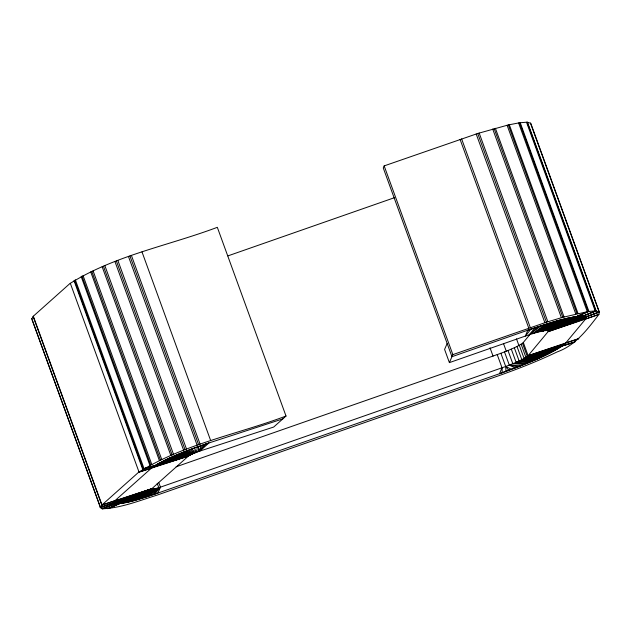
<?xml version="1.0" encoding="UTF-8"?>
<svg xmlns="http://www.w3.org/2000/svg" width="631" height="631" viewBox="0 0 631 631"><rect width="100%" height="100%" fill="white"/><g stroke="black" fill="none" stroke-linecap="round" stroke-linejoin="round"><path stroke-width="0.95" d="M191.193 449.217L196.888 452.119L197.124 447.032M204.547 444.437L198.379 451.583L198.623 446.496M598.795 314.553L599.45 311.951L595.869 310.909L588.258 311.493L562.828 317.298L546.43 322.204L452.861 354.622L449.39 362.62L525.3 336.094A26.289 3.068 -20 0 1 548.055 331.693L598.795 314.553C587.303 329.532 575.661 345.26 557.205 351.901C538.156 361.042 518.461 368.741 498.561 375.8L156.993 495.154C139.088 500.691 121.152 508.073 102.23 508.807L100.242 507.545L102.009 504.926L138.481 472.374C183.305 444.161 237.067 434.451 286.017 416.042L217.324 227.318C168.374 245.727 114.613 255.445 69.796 283.65L33.325 316.202L31.771 318.963M158.854 482.754L160.455 487.156L157.892 493.079C143.56 497.039 128.89 504.445 113.825 503.286L113.659 502.252L114.937 500.714L151.408 468.163C168.824 456.363 189.3 449.99 208.964 442.954L282.822 418.889M530.45 123.14L599.135 311.864L586.183 316.849L599.395 312.179L530.758 123.226L527.177 122.193L519.565 122.769L508.341 124.938L477.738 133.48L384.169 165.898L383.269 167.972L451.962 356.696L527.863 330.171C546.635 324.649 565.573 315.973 585.41 316.352L586.388 317.361L585.639 319.002L565.707 342.996C546.241 357.816 521.987 364.868 499.46 373.726L157.892 493.079A50.551 5.9 -20 0 1 114.937 500.714L101.82 505.21L33.127 316.494M447.15 343.485L444.587 349.408L449.39 362.62M578.856 338.555L528.123 355.695A26.289 3.068 -20 0 1 502.024 367.794L499.46 373.726A66.728 7.785 -20 0 0 565.707 342.996L578.493 338.863M198.379 451.583L201.604 445.431M530.979 329.114L525.3 336.094L527.863 330.171A66.728 7.785 -20 0 1 585.639 319.002L598.851 314.325M541.138 325.746L529.346 334.73L535.025 327.749M152.978 494.743L158.823 487.708L157.214 483.307M154.619 494.191L160.455 487.156L502.024 367.794L497.212 354.59A26.289 3.068 -20 0 0 523.312 342.483L530.166 334.233M523.312 342.483L528.123 355.695L548.055 331.693L585.868 318.505M206.021 443.94L199.846 451.086A10.112 1.183 -20 0 0 188.338 456.134L138.481 472.374M529.346 334.73L538.14 326.692M149.705 495.848L158.823 487.708L146.566 496.834M286.017 416.042L273.704 427.029L199.846 451.086L208.964 442.954A50.551 5.9 -20 0 0 151.408 468.163L139.001 472.004L70.309 283.28M550.808 322.772L533.234 333.499L545.026 324.523M144.996 497.323L157.253 488.205L138.954 499.137M533.234 333.499L548.023 323.577M141.857 498.309L157.253 488.205M559.744 320.264L536.863 332.45L554.436 321.723M137.503 499.547L155.802 488.615L132.021 501.03M536.863 332.45L557.228 320.911M134.6 500.383L155.802 488.615M567.679 318.3L540.128 331.606L563.01 319.42M130.727 501.353L154.508 488.946L125.971 502.457M540.128 331.606L565.518 318.773M128.148 502.008L154.508 488.946M574.415 316.928L542.944 330.991L570.495 317.685M124.875 502.686L153.42 489.167L120.986 503.38M542.944 330.991L572.656 317.212M520.228 122.722L588.92 311.446L576.947 316.47L587.272 311.682L518.579 122.958M108.84 508.468L119.511 503.617L107.246 508.665M122.698 503.136L153.42 489.167M579.755 316.186L545.223 330.62L576.695 316.557M576.947 316.47L588.258 311.493L519.565 122.769M120.127 503.499L152.56 489.285L117.216 503.759M107.862 508.641L119.511 503.617M545.223 330.62L578.453 316.273M118.415 503.735L152.56 489.285M527.492 122.28L596.185 311.004L583.225 315.997L595.207 310.965L526.514 122.24M583.557 316.092L546.919 330.51L581.443 316.068M102.845 508.791L115.11 503.751L102.017 508.673M116.617 503.767L151.961 489.301L114.787 503.585M546.919 330.51L582.744 315.981M583.225 315.997L595.869 310.909L527.177 122.193M115.426 503.79L151.961 489.301M585.71 316.659L547.968 330.652L584.606 316.241M102.23 508.807L115.11 503.751M114.463 503.491L151.645 489.199L113.761 502.875M547.968 330.652L585.41 316.352M31.747 318.537L100.432 507.261L113.556 502.765L100.455 507.687L32.102 319.885M113.825 503.286L151.645 489.199M586.16 317.858L548.355 331.054L586.096 317.054M586.183 316.849L599.45 311.951M113.722 502.67L151.614 488.993L114.172 501.637M548.355 331.054L586.388 317.361M100.242 507.545L113.556 502.765M227.878 255.902L394.47 197.684M176.128 466.79L497.212 354.59M113.659 502.252L151.614 488.993M114.424 501.329L151.866 488.686A10.112 1.183 -20 0 0 160.455 487.156M528.123 355.695L565.06 343.587M564.232 344.36L527.287 356.46L522.484 343.248M574.068 342.491L562.284 345.914L575.07 341.781M563.593 344.952L527.287 356.46L562.552 345.67M152.82 467.098L188.811 455.779L143.213 468.999L74.521 280.274M152.347 467.453L188.338 456.134L151.866 488.686L102.009 504.926L33.325 316.202M562.284 345.914L574.707 342.089M561.204 346.6L525.938 357.398L521.127 344.187M153.759 466.388L188.811 455.779M560.162 347.318L525.938 357.398L558.75 348.146M155.818 465.126L189.489 455.353L158.957 463.335M556.913 349.227L524.101 358.471L519.289 345.26M157.19 464.282L189.489 455.353M555.501 350.055L524.101 358.471L553.742 350.97M159.84 462.854L190.381 454.88L163.737 460.867M551.455 352.169L521.813 359.67L517.002 346.458M161.615 461.908L190.381 454.88M549.688 353.092L521.813 359.67L547.629 354.086M164.801 460.354L191.438 454.359L169.345 458.216M544.939 355.379L519.124 360.964L514.32 347.752M166.923 459.313L191.438 454.359M542.873 356.373L519.124 360.964L540.546 357.414M170.559 457.664L192.652 453.815L175.655 455.432M537.525 358.771L516.103 362.32L511.291 349.109M172.989 456.568L192.652 453.815M535.198 359.812L516.103 362.32L532.659 360.885M176.988 454.864L193.985 453.247L182.501 452.593M529.362 362.281L512.806 363.708L507.994 350.497M179.654 453.736L193.985 453.247M526.83 363.346L512.806 363.708L524.14 364.426M183.921 452.025L195.413 452.679L189.718 449.769M520.638 365.822L509.312 365.112L504.5 351.901M517.948 366.895L509.312 365.112L515.164 367.952M186.768 450.889L195.413 452.679M511.544 369.324L505.691 366.477L500.88 353.273M508.76 370.381L505.691 366.477L505.944 371.391M194.143 448.097L196.888 452.119M509.32 124.749L578.012 313.473M508.341 124.938L577.034 313.662M507.095 125.261L575.787 313.986M495.374 128.259L564.067 316.983M494.136 128.582L562.828 317.298M492.701 129.008L561.393 317.732M479.174 133.054L547.866 321.778M477.738 133.48L546.43 322.204M476.192 133.993L544.884 322.717M461.616 138.859L530.308 327.584M460.07 139.372L528.762 328.096M516.497 338.879L518.856 345.354M503.633 343.919L506.322 351.325M490.027 347.823L493.056 356.144M384.169 165.898L452.861 354.622M141.991 251.887L210.683 440.612M131.429 255.484L200.122 444.208M129.954 255.989L198.647 444.713M128.472 256.541L197.156 445.265M117.871 260.469L186.563 449.193M116.388 261.021L185.072 449.745M114.968 261.589L183.66 450.313M104.864 265.659L173.549 454.375M103.445 266.227L172.137 454.943M102.167 266.787L170.859 455.503M93.057 270.778L161.741 459.494M91.779 271.338L160.471 460.054M90.706 271.858L159.398 460.575M83.047 275.573L151.732 464.298M81.975 276.094L150.667 464.818M81.162 276.552L149.847 465.276M75.334 279.817L144.026 468.541L155.1 465.52L142.693 469.361L74.001 280.645M502.024 367.794L502.276 372.708"/></g></svg>
